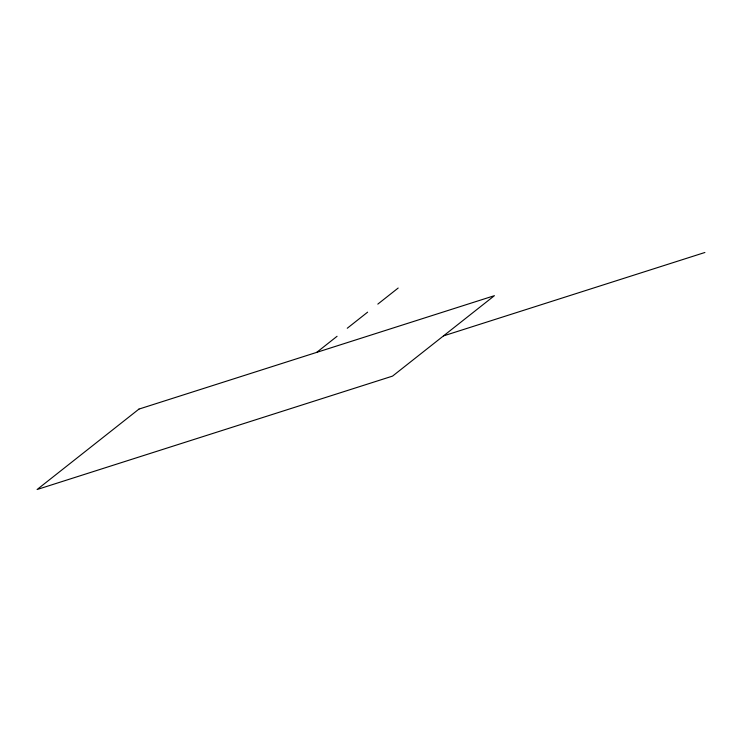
<?xml version="1.0" encoding="UTF-8"?>
<svg xmlns="http://www.w3.org/2000/svg" width="742" height="742" viewBox="0 0 742 742"><rect width="100%" height="100%" fill="white"/><g stroke="black" fill="none" stroke-linecap="round" stroke-linejoin="round"><path stroke-width="1.11" d="M316.695 352.376L337.063 336.293M347.256 328.252L367.624 312.159M377.817 304.118L398.185 288.035M443.484 335.894L704.9 252.484M138.967 409.083L37.1 489.516L392.546 376.111L494.413 295.678L138.967 409.083"/></g></svg>
